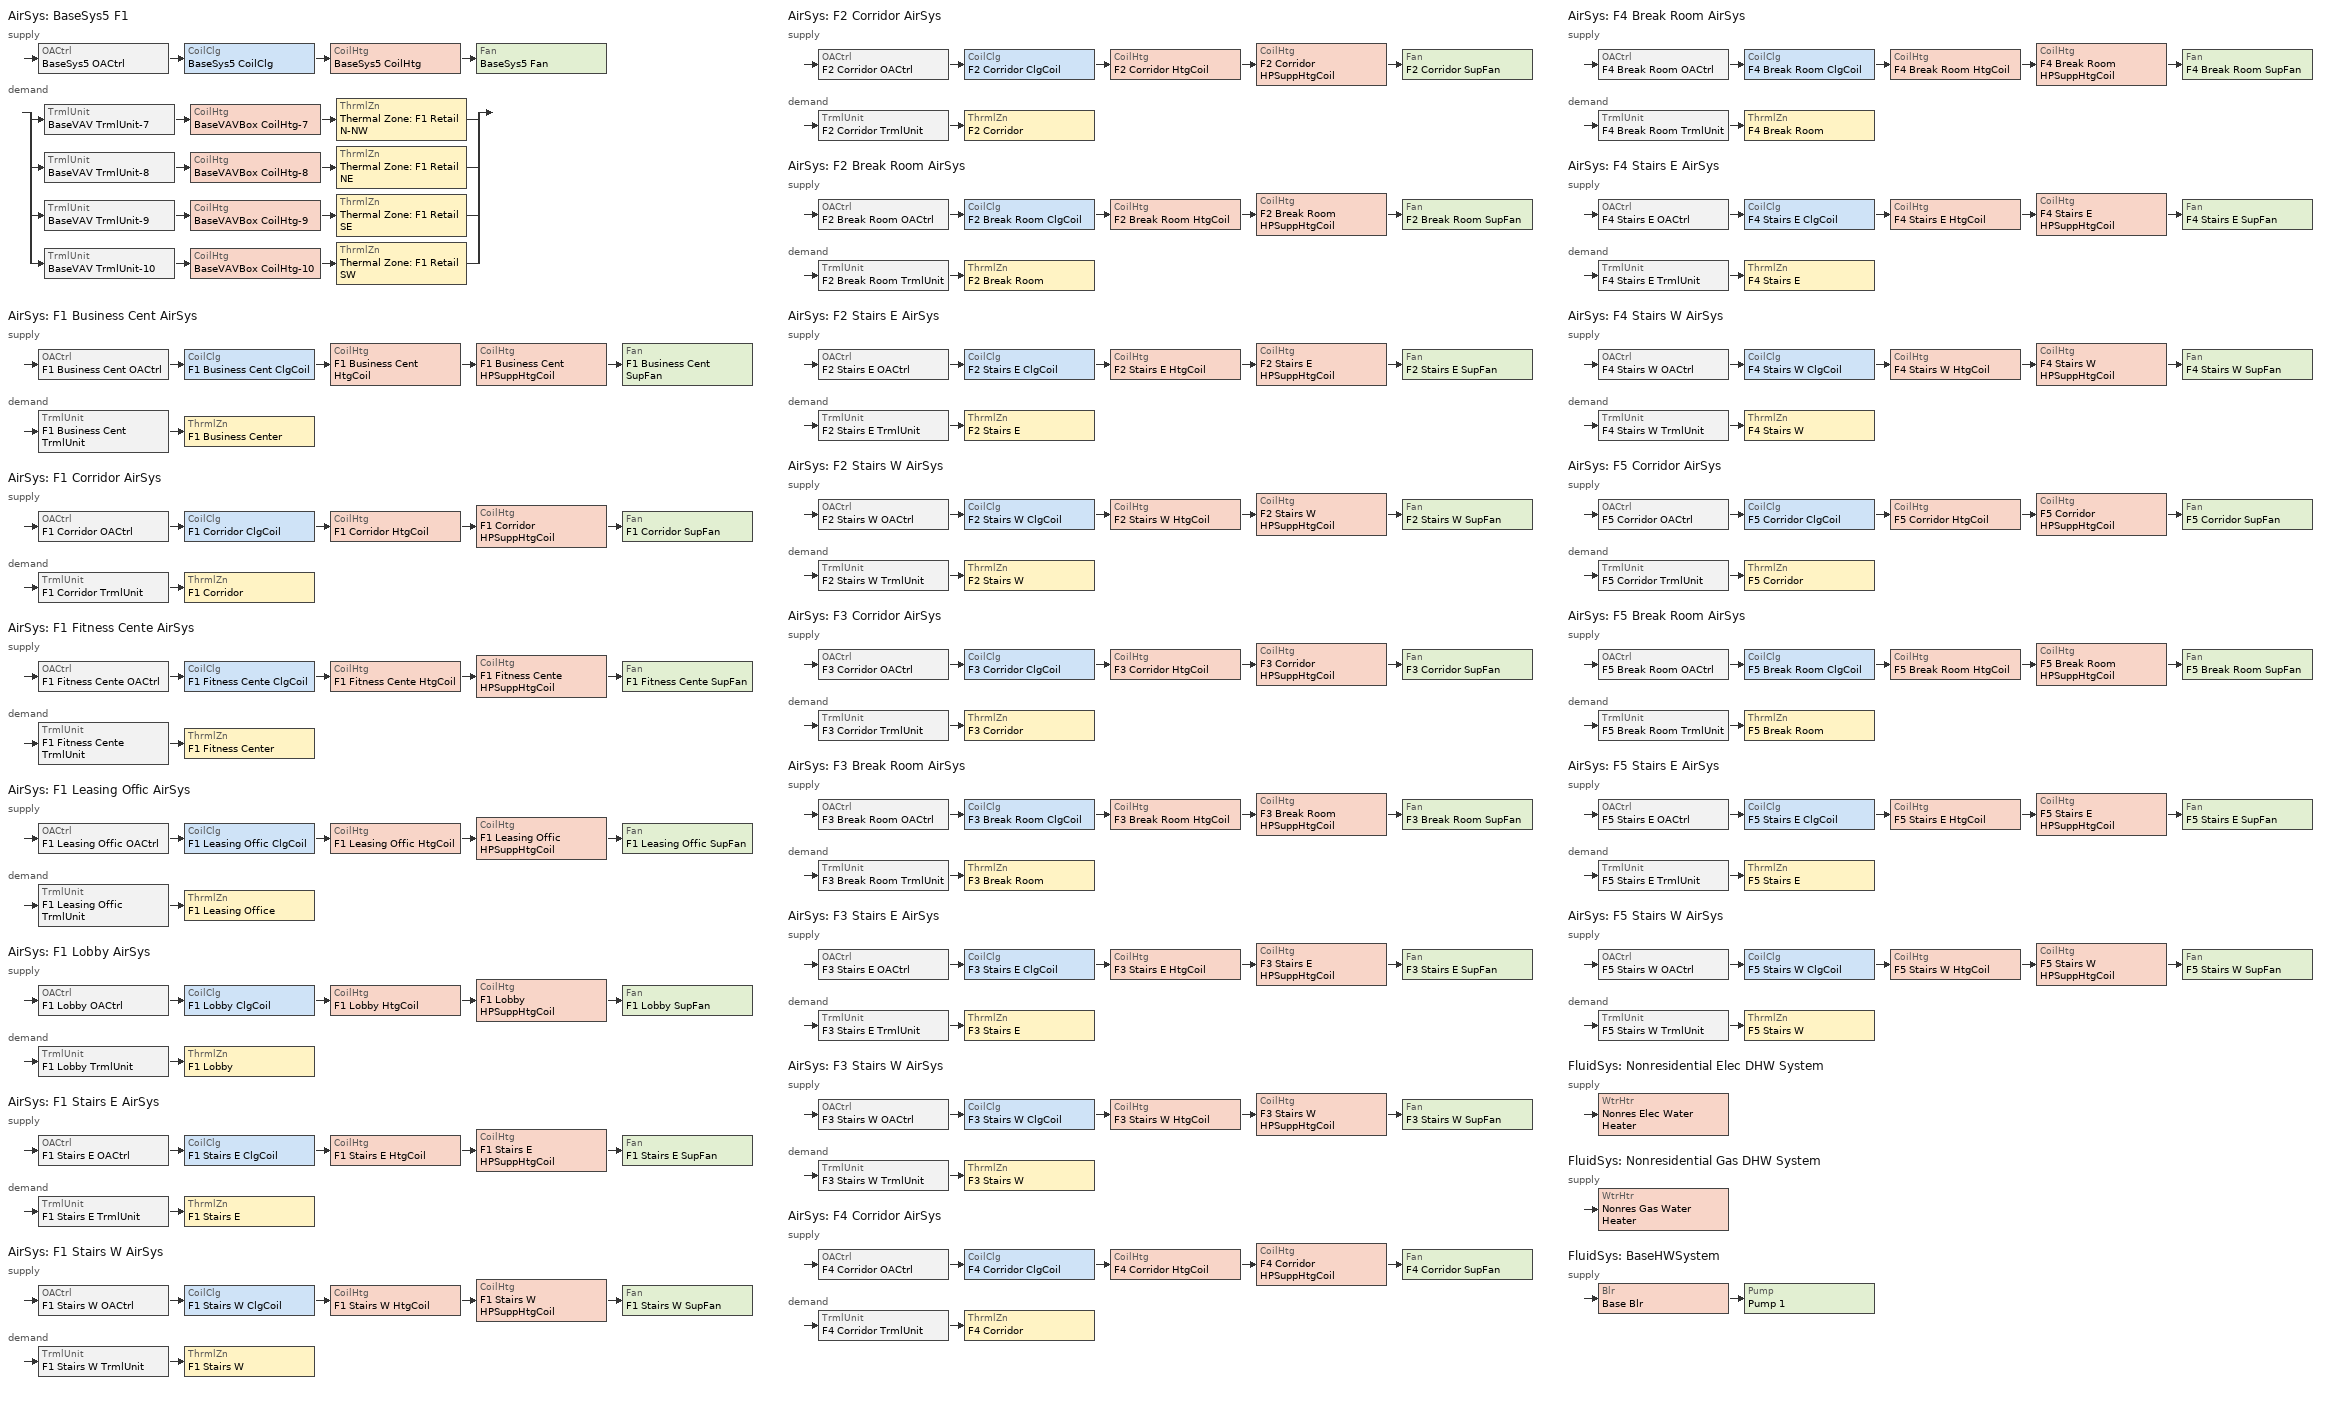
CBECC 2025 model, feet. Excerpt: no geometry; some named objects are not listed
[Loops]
AirSys 'BaseSys5 F1'
 supply: OACtrl 'BaseSys5 OACtrl' > CoilClg 'BaseSys5 CoilClg' > CoilHtg 'BaseSys5 CoilHtg' > Fan 'BaseSys5 Fan'
 demand: split
  | TrmlUnit 'BaseVAV TrmlUnit-7' > CoilHtg 'BaseVAVBox CoilHtg-7' > ThrmlZn 'Thermal Zone: F1 Retail N-NW'
  | TrmlUnit 'BaseVAV TrmlUnit-8' > CoilHtg 'BaseVAVBox CoilHtg-8' > ThrmlZn 'Thermal Zone: F1 Retail NE'
  | TrmlUnit 'BaseVAV TrmlUnit-9' > CoilHtg 'BaseVAVBox CoilHtg-9' > ThrmlZn 'Thermal Zone: F1 Retail SE'
  | TrmlUnit 'BaseVAV TrmlUnit-10' > CoilHtg 'BaseVAVBox CoilHtg-10' > ThrmlZn 'Thermal Zone: F1 Retail SW'
AirSys 'F1 Business Cent AirSys'
 supply: OACtrl 'F1 Business Cent OACtrl' > CoilClg 'F1 Business Cent ClgCoil' > CoilHtg 'F1 Business Cent HtgCoil' > CoilHtg 'F1 Business Cent HPSuppHtgCoil' > Fan 'F1 Business Cent SupFan'
 demand: TrmlUnit 'F1 Business Cent TrmlUnit' > ThrmlZn 'F1 Business Center'
AirSys 'F1 Corridor AirSys'
 supply: OACtrl 'F1 Corridor OACtrl' > CoilClg 'F1 Corridor ClgCoil' > CoilHtg 'F1 Corridor HtgCoil' > CoilHtg 'F1 Corridor HPSuppHtgCoil' > Fan 'F1 Corridor SupFan'
 demand: TrmlUnit 'F1 Corridor TrmlUnit' > ThrmlZn 'F1 Corridor'
AirSys 'F1 Fitness Cente AirSys'
 supply: OACtrl 'F1 Fitness Cente OACtrl' > CoilClg 'F1 Fitness Cente ClgCoil' > CoilHtg 'F1 Fitness Cente HtgCoil' > CoilHtg 'F1 Fitness Cente HPSuppHtgCoil' > Fan 'F1 Fitness Cente SupFan'
 demand: TrmlUnit 'F1 Fitness Cente TrmlUnit' > ThrmlZn 'F1 Fitness Center'
AirSys 'F1 Leasing Offic AirSys'
 supply: OACtrl 'F1 Leasing Offic OACtrl' > CoilClg 'F1 Leasing Offic ClgCoil' > CoilHtg 'F1 Leasing Offic HtgCoil' > CoilHtg 'F1 Leasing Offic HPSuppHtgCoil' > Fan 'F1 Leasing Offic SupFan'
 demand: TrmlUnit 'F1 Leasing Offic TrmlUnit' > ThrmlZn 'F1 Leasing Office'
AirSys 'F1 Lobby AirSys'
 supply: OACtrl 'F1 Lobby OACtrl' > CoilClg 'F1 Lobby ClgCoil' > CoilHtg 'F1 Lobby HtgCoil' > CoilHtg 'F1 Lobby HPSuppHtgCoil' > Fan 'F1 Lobby SupFan'
 demand: TrmlUnit 'F1 Lobby TrmlUnit' > ThrmlZn 'F1 Lobby'
AirSys 'F1 Stairs E AirSys'
 supply: OACtrl 'F1 Stairs E OACtrl' > CoilClg 'F1 Stairs E ClgCoil' > CoilHtg 'F1 Stairs E HtgCoil' > CoilHtg 'F1 Stairs E HPSuppHtgCoil' > Fan 'F1 Stairs E SupFan'
 demand: TrmlUnit 'F1 Stairs E TrmlUnit' > ThrmlZn 'F1 Stairs E'
AirSys 'F1 Stairs W AirSys'
 supply: OACtrl 'F1 Stairs W OACtrl' > CoilClg 'F1 Stairs W ClgCoil' > CoilHtg 'F1 Stairs W HtgCoil' > CoilHtg 'F1 Stairs W HPSuppHtgCoil' > Fan 'F1 Stairs W SupFan'
 demand: TrmlUnit 'F1 Stairs W TrmlUnit' > ThrmlZn 'F1 Stairs W'
AirSys 'F2 Corridor AirSys'
 supply: OACtrl 'F2 Corridor OACtrl' > CoilClg 'F2 Corridor ClgCoil' > CoilHtg 'F2 Corridor HtgCoil' > CoilHtg 'F2 Corridor HPSuppHtgCoil' > Fan 'F2 Corridor SupFan'
 demand: TrmlUnit 'F2 Corridor TrmlUnit' > ThrmlZn 'F2 Corridor'
AirSys 'F2 Break Room AirSys'
 supply: OACtrl 'F2 Break Room OACtrl' > CoilClg 'F2 Break Room ClgCoil' > CoilHtg 'F2 Break Room HtgCoil' > CoilHtg 'F2 Break Room HPSuppHtgCoil' > Fan 'F2 Break Room SupFan'
 demand: TrmlUnit 'F2 Break Room TrmlUnit' > ThrmlZn 'F2 Break Room'
AirSys 'F2 Stairs E AirSys'
 supply: OACtrl 'F2 Stairs E OACtrl' > CoilClg 'F2 Stairs E ClgCoil' > CoilHtg 'F2 Stairs E HtgCoil' > CoilHtg 'F2 Stairs E HPSuppHtgCoil' > Fan 'F2 Stairs E SupFan'
 demand: TrmlUnit 'F2 Stairs E TrmlUnit' > ThrmlZn 'F2 Stairs E'
AirSys 'F2 Stairs W AirSys'
 supply: OACtrl 'F2 Stairs W OACtrl' > CoilClg 'F2 Stairs W ClgCoil' > CoilHtg 'F2 Stairs W HtgCoil' > CoilHtg 'F2 Stairs W HPSuppHtgCoil' > Fan 'F2 Stairs W SupFan'
 demand: TrmlUnit 'F2 Stairs W TrmlUnit' > ThrmlZn 'F2 Stairs W'
AirSys 'F3 Corridor AirSys'
 supply: OACtrl 'F3 Corridor OACtrl' > CoilClg 'F3 Corridor ClgCoil' > CoilHtg 'F3 Corridor HtgCoil' > CoilHtg 'F3 Corridor HPSuppHtgCoil' > Fan 'F3 Corridor SupFan'
 demand: TrmlUnit 'F3 Corridor TrmlUnit' > ThrmlZn 'F3 Corridor'
AirSys 'F3 Break Room AirSys'
 supply: OACtrl 'F3 Break Room OACtrl' > CoilClg 'F3 Break Room ClgCoil' > CoilHtg 'F3 Break Room HtgCoil' > CoilHtg 'F3 Break Room HPSuppHtgCoil' > Fan 'F3 Break Room SupFan'
 demand: TrmlUnit 'F3 Break Room TrmlUnit' > ThrmlZn 'F3 Break Room'
AirSys 'F3 Stairs E AirSys'
 supply: OACtrl 'F3 Stairs E OACtrl' > CoilClg 'F3 Stairs E ClgCoil' > CoilHtg 'F3 Stairs E HtgCoil' > CoilHtg 'F3 Stairs E HPSuppHtgCoil' > Fan 'F3 Stairs E SupFan'
 demand: TrmlUnit 'F3 Stairs E TrmlUnit' > ThrmlZn 'F3 Stairs E'
AirSys 'F3 Stairs W AirSys'
 supply: OACtrl 'F3 Stairs W OACtrl' > CoilClg 'F3 Stairs W ClgCoil' > CoilHtg 'F3 Stairs W HtgCoil' > CoilHtg 'F3 Stairs W HPSuppHtgCoil' > Fan 'F3 Stairs W SupFan'
 demand: TrmlUnit 'F3 Stairs W TrmlUnit' > ThrmlZn 'F3 Stairs W'
AirSys 'F4 Corridor AirSys'
 supply: OACtrl 'F4 Corridor OACtrl' > CoilClg 'F4 Corridor ClgCoil' > CoilHtg 'F4 Corridor HtgCoil' > CoilHtg 'F4 Corridor HPSuppHtgCoil' > Fan 'F4 Corridor SupFan'
 demand: TrmlUnit 'F4 Corridor TrmlUnit' > ThrmlZn 'F4 Corridor'
AirSys 'F4 Break Room AirSys'
 supply: OACtrl 'F4 Break Room OACtrl' > CoilClg 'F4 Break Room ClgCoil' > CoilHtg 'F4 Break Room HtgCoil' > CoilHtg 'F4 Break Room HPSuppHtgCoil' > Fan 'F4 Break Room SupFan'
 demand: TrmlUnit 'F4 Break Room TrmlUnit' > ThrmlZn 'F4 Break Room'
AirSys 'F4 Stairs E AirSys'
 supply: OACtrl 'F4 Stairs E OACtrl' > CoilClg 'F4 Stairs E ClgCoil' > CoilHtg 'F4 Stairs E HtgCoil' > CoilHtg 'F4 Stairs E HPSuppHtgCoil' > Fan 'F4 Stairs E SupFan'
 demand: TrmlUnit 'F4 Stairs E TrmlUnit' > ThrmlZn 'F4 Stairs E'
AirSys 'F4 Stairs W AirSys'
 supply: OACtrl 'F4 Stairs W OACtrl' > CoilClg 'F4 Stairs W ClgCoil' > CoilHtg 'F4 Stairs W HtgCoil' > CoilHtg 'F4 Stairs W HPSuppHtgCoil' > Fan 'F4 Stairs W SupFan'
 demand: TrmlUnit 'F4 Stairs W TrmlUnit' > ThrmlZn 'F4 Stairs W'
AirSys 'F5 Corridor AirSys'
 supply: OACtrl 'F5 Corridor OACtrl' > CoilClg 'F5 Corridor ClgCoil' > CoilHtg 'F5 Corridor HtgCoil' > CoilHtg 'F5 Corridor HPSuppHtgCoil' > Fan 'F5 Corridor SupFan'
 demand: TrmlUnit 'F5 Corridor TrmlUnit' > ThrmlZn 'F5 Corridor'
AirSys 'F5 Break Room AirSys'
 supply: OACtrl 'F5 Break Room OACtrl' > CoilClg 'F5 Break Room ClgCoil' > CoilHtg 'F5 Break Room HtgCoil' > CoilHtg 'F5 Break Room HPSuppHtgCoil' > Fan 'F5 Break Room SupFan'
 demand: TrmlUnit 'F5 Break Room TrmlUnit' > ThrmlZn 'F5 Break Room'
AirSys 'F5 Stairs E AirSys'
 supply: OACtrl 'F5 Stairs E OACtrl' > CoilClg 'F5 Stairs E ClgCoil' > CoilHtg 'F5 Stairs E HtgCoil' > CoilHtg 'F5 Stairs E HPSuppHtgCoil' > Fan 'F5 Stairs E SupFan'
 demand: TrmlUnit 'F5 Stairs E TrmlUnit' > ThrmlZn 'F5 Stairs E'
AirSys 'F5 Stairs W AirSys'
 supply: OACtrl 'F5 Stairs W OACtrl' > CoilClg 'F5 Stairs W ClgCoil' > CoilHtg 'F5 Stairs W HtgCoil' > CoilHtg 'F5 Stairs W HPSuppHtgCoil' > Fan 'F5 Stairs W SupFan'
 demand: TrmlUnit 'F5 Stairs W TrmlUnit' > ThrmlZn 'F5 Stairs W'
FluidSys 'Nonresidential Elec DHW System'
 supply: WtrHtr 'Nonres Elec Water Heater'
FluidSys 'Nonresidential Gas DHW System'
 supply: WtrHtr 'Nonres Gas Water Heater'
FluidSys 'BaseHWSystem'
 supply: Blr 'Base Blr' > Pump 'Pump 1'
[ResIntFlr] Status=New; FloorZ=30.7; Construction=Interior Floor Cons; IsPartySurface=1; OtherSideModeled=1
Name | Area | Outside
F4 Res Zn SW Perim To F3 Res Zn SW Perim Int Floor | 1080 | F3 Res Zn SW Perim
F4 Res Zn W Court To F3 Res Zn W Court Int Floor | 1440 | F3 Res Zn W Court
F4 Res Zn W Perim To F3 Res Zn W Perim Int Floor | 2160 | F3 Res Zn W Perim
[ResIntWall] Status=New; Construction=Int Wall Cons; IsPartySurface=1; OtherSideModeled=1
Name | Area | Outside
F4 Res Zn SW Perim to F4 Corridor Int Wall Right | 180 | F4 Corridor
F4 Res Zn W Court to F4 Res Zn SW Court Int Wall Front | 240 | F4 Res Zn SW Court
F4 Res Zn W Court to F4 Corridor Int Wall Back | 60 | F4 Corridor
F4 Res Zn W Court to F4 Corridor Int Wall Right | 600 | F4 Corridor
F4 Res Zn W Perim to F4 Res Zn SW Perim Int Wall Front | 300 | F4 Res Zn SW Perim
F4 Res Zn W Perim to F4 Res Zn NW Perim Int Wall Back | 300 | F4 Res Zn NW Perim
F4 Res Zn W Perim to F4 Corridor Int Wall Right | 720 | F4 Corridor
[ResZn] Type=Conditioned; Status=New; HVACSysStatus=New; DHWSys1Status=New; DHWSys2Status=New; DHWSys2Verified=0; CeilingHeight=9; FloorHeight=10; WinHeadHeight=6.7; Bottom=30.7; NumStories=1; AirFlowMeter=Four
Name | FloorArea
F4 Res Zn W Court | 1440
F4 Res Zn W Perim | 2160
[ResExtWall] Status=New; Orientation=Left; OrientationValue=90; Construction=Res Exterior Wall Cons; Tilt=90
Name | Area
F4 Res Zn W Court Ext Wall Left | 600
F4 Res Zn W Perim Ext Wall Left | 720
[ResWin] Status=New; WinType=Operable; SpecMethod=Window Dimensions (required for fins/overhangs); Height=5; Width=3; exHeight=5; exWidth=3; exMultiplier=9.63; exNFRCUfactor=0.46; exNFRCSHGC=0.22; exUfactorSHGCSource=NFRC; exExteriorShade=Insect Screen (default); ModelFinsOverhang=0; OverhangDepth=0; OverhangDistUp=0; OverhangExL=0; OverhangExR=0; OverhangFlap=0; exOverhangDepth=0; exOverhangDistUp=0; exOverhangExL=0; exOverhangExR=0; exOverhangFlap=0; LeftFinDepth=0; LeftFinTopUp=0; LeftFinDistL=0; LeftFinBotUp=0; exLeftFinDepth=0; exLeftFinTopUp=0; exLeftFinDistL=0; exLeftFinBotUp=0; RightFinBotUp=0; exRightFinDepth=0; exRightFinTopUp=0; exRightFinDistR=0; exRightFinBotUp=0
Name | Multiplier | RightFinDepth | RightFinTopUp | RightFinDistR
F4 Res Zn W Court Win Left Court | 13.725 | 120 | 13.3 | 19.412
F4 Res Zn W Perim Win Left Perim | 14.118 | 0 | 0 | 0
[DwellUnit] Count=2
Name | DwellUnitTypeRef | CondFlrArea | WasherZoneRef | DryerZoneRef
F4 1-Bed W Court | 1-Bed Type | 720 | F4 Res Zn W Court | F4 Res Zn W Court
F4 2-Bed W Perim | 2-Bed Type | 1080 | F4 Res Zn W Perim | F4 Res Zn W Perim
[ResOtherZn]
F4 Corridor: Type=Conditioned; SpcFunc=Corridor Area; VentSpcFunc=Residential - Common corridors; ozHVACSystem=F4 Corridor AirSys; Area=2340; CeilingHeight=9; FloorHeight=10; WinHeadHeight=6.7; Bottom=30.7; NumStories=1; DryerFuel=Electricity; AirFlowMeter=Four
[AirSys]
Name | Type | SubType | CtrlSysType | OptStart | ClgCtrl | EffMetric | ResHVACAutoSizing | CtrlZnRef
BaseSys5 F1 | PVAV | Packaged3Phase | DDCToZone | 1 | WarmestReset
F1 Business Cent AirSys | SZHP | Split1Phase |  | 0 |  | SEER2/EER2/HSPF2 | 1 | F1 Business Center
F1 Corridor AirSys | SZHP | Split1Phase |  | 0 |  | SEER2/EER2/HSPF2 | 1 | F1 Corridor
F1 Fitness Cente AirSys | SZHP | Split1Phase |  | 0 |  | SEER2/EER2/HSPF2 | 1 | F1 Fitness Center
F1 Leasing Offic AirSys | SZHP | Split1Phase |  | 0 |  | SEER2/EER2/HSPF2 | 1 | F1 Leasing Office
F1 Lobby AirSys | SZHP | Split1Phase |  | 0 |  | SEER2/EER2/HSPF2 | 1 | F1 Lobby
F1 Stairs E AirSys | SZHP | Split1Phase |  | 0 |  | SEER2/EER2/HSPF2 | 1 | F1 Stairs E
F1 Stairs W AirSys | SZHP | Split1Phase |  | 0 |  | SEER2/EER2/HSPF2 | 1 | F1 Stairs W
F2 Corridor AirSys | SZHP | Split1Phase |  | 0 |  | SEER2/EER2/HSPF2 | 1 | F2 Corridor
F2 Break Room AirSys | SZHP | Split1Phase |  | 0 |  | SEER2/EER2/HSPF2 | 1 | F2 Break Room
F2 Stairs E AirSys | SZHP | Split1Phase |  | 0 |  | SEER2/EER2/HSPF2 | 1 | F2 Stairs E
F2 Stairs W AirSys | SZHP | Split1Phase |  | 0 |  | SEER2/EER2/HSPF2 | 1 | F2 Stairs W
F3 Corridor AirSys | SZHP | Split1Phase |  | 0 |  | SEER2/EER2/HSPF2 | 1 | F3 Corridor
F3 Break Room AirSys | SZHP | Split1Phase |  | 0 |  | SEER2/EER2/HSPF2 | 1 | F3 Break Room
F3 Stairs E AirSys | SZHP | Split1Phase |  | 0 |  | SEER2/EER2/HSPF2 | 1 | F3 Stairs E
F3 Stairs W AirSys | SZHP | Split1Phase |  | 0 |  | SEER2/EER2/HSPF2 | 1 | F3 Stairs W
F4 Corridor AirSys | SZHP | Split1Phase |  | 0 |  | SEER2/EER2/HSPF2 | 1 | F4 Corridor
F4 Break Room AirSys | SZHP | Split1Phase |  | 0 |  | SEER2/EER2/HSPF2 | 1 | F4 Break Room
F4 Stairs E AirSys | SZHP | Split1Phase |  | 0 |  | SEER2/EER2/HSPF2 | 1 | F4 Stairs E
F4 Stairs W AirSys | SZHP | Split1Phase |  | 0 |  | SEER2/EER2/HSPF2 | 1 | F4 Stairs W
F5 Corridor AirSys | SZHP | Split1Phase |  | 0 |  | SEER2/EER2/HSPF2 | 1 | F5 Corridor
F5 Break Room AirSys | SZHP | Split1Phase |  | 0 |  | SEER2/EER2/HSPF2 | 1 | F5 Break Room
F5 Stairs E AirSys | SZHP | Split1Phase |  | 0 |  | SEER2/EER2/HSPF2 | 1 | F5 Stairs E
F5 Stairs W AirSys | SZHP | Split1Phase |  | 0 |  | SEER2/EER2/HSPF2 | 1 | F5 Stairs W
[AirSeg]
Name | Sys | Type
BaseSys5 SupAirSeg | BaseSys5 F1 | Supply
BaseSys5 RetAirSeg | BaseSys5 F1 | Return
F1 Business Cent SupAirSeg | F1 Business Cent AirSys | Supply
F1 Business Cent RetAirSeg | F1 Business Cent AirSys | Return
F1 Corridor SupAirSeg | F1 Corridor AirSys | Supply
F1 Corridor RetAirSeg | F1 Corridor AirSys | Return
F1 Fitness Cente SupAirSeg | F1 Fitness Cente AirSys | Supply
F1 Fitness Cente RetAirSeg | F1 Fitness Cente AirSys | Return
F1 Leasing Offic SupAirSeg | F1 Leasing Offic AirSys | Supply
F1 Leasing Offic RetAirSeg | F1 Leasing Offic AirSys | Return
F1 Lobby SupAirSeg | F1 Lobby AirSys | Supply
F1 Lobby RetAirSeg | F1 Lobby AirSys | Return
F1 Stairs E SupAirSeg | F1 Stairs E AirSys | Supply
F1 Stairs E RetAirSeg | F1 Stairs E AirSys | Return
F1 Stairs W SupAirSeg | F1 Stairs W AirSys | Supply
F1 Stairs W RetAirSeg | F1 Stairs W AirSys | Return
F2 Corridor SupAirSeg | F2 Corridor AirSys | Supply
F2 Corridor RetAirSeg | F2 Corridor AirSys | Return
F2 Break Room SupAirSeg | F2 Break Room AirSys | Supply
F2 Break Room RetAirSeg | F2 Break Room AirSys | Return
F2 Stairs E SupAirSeg | F2 Stairs E AirSys | Supply
F2 Stairs E RetAirSeg | F2 Stairs E AirSys | Return
F2 Stairs W SupAirSeg | F2 Stairs W AirSys | Supply
F2 Stairs W RetAirSeg | F2 Stairs W AirSys | Return
F3 Corridor SupAirSeg | F3 Corridor AirSys | Supply
F3 Corridor RetAirSeg | F3 Corridor AirSys | Return
F3 Break Room SupAirSeg | F3 Break Room AirSys | Supply
F3 Break Room RetAirSeg | F3 Break Room AirSys | Return
F3 Stairs E SupAirSeg | F3 Stairs E AirSys | Supply
F3 Stairs E RetAirSeg | F3 Stairs E AirSys | Return
F3 Stairs W SupAirSeg | F3 Stairs W AirSys | Supply
F3 Stairs W RetAirSeg | F3 Stairs W AirSys | Return
F4 Corridor SupAirSeg | F4 Corridor AirSys | Supply
F4 Corridor RetAirSeg | F4 Corridor AirSys | Return
F4 Break Room SupAirSeg | F4 Break Room AirSys | Supply
F4 Break Room RetAirSeg | F4 Break Room AirSys | Return
F4 Stairs E SupAirSeg | F4 Stairs E AirSys | Supply
F4 Stairs E RetAirSeg | F4 Stairs E AirSys | Return
F4 Stairs W SupAirSeg | F4 Stairs W AirSys | Supply
F4 Stairs W RetAirSeg | F4 Stairs W AirSys | Return
F5 Corridor SupAirSeg | F5 Corridor AirSys | Supply
F5 Corridor RetAirSeg | F5 Corridor AirSys | Return
F5 Break Room SupAirSeg | F5 Break Room AirSys | Supply
F5 Break Room RetAirSeg | F5 Break Room AirSys | Return
F5 Stairs E SupAirSeg | F5 Stairs E AirSys | Supply
F5 Stairs E RetAirSeg | F5 Stairs E AirSys | Return
F5 Stairs W SupAirSeg | F5 Stairs W AirSys | Supply
F5 Stairs W RetAirSeg | F5 Stairs W AirSys | Return
[CoilClg] Type=DirectExpansion
Name | Sys | NumClgStages | DXSEER | CapTotNetRtd
BaseSys5 CoilClg | BaseSys5 F1 | 2
F1 Business Cent ClgCoil | F1 Business Cent AirSys |  | 14
F1 Corridor ClgCoil | F1 Corridor AirSys |  | 14
F1 Fitness Cente ClgCoil | F1 Fitness Cente AirSys |  | 14
F1 Leasing Offic ClgCoil | F1 Leasing Offic AirSys |  | 14
F1 Lobby ClgCoil | F1 Lobby AirSys |  | 14
F1 Stairs E ClgCoil | F1 Stairs E AirSys |  | 14
F1 Stairs W ClgCoil | F1 Stairs W AirSys |  | 14
F2 Corridor ClgCoil | F2 Corridor AirSys |  | 14 | 36000
F2 Break Room ClgCoil | F2 Break Room AirSys |  | 14
F2 Stairs E ClgCoil | F2 Stairs E AirSys |  | 14
F2 Stairs W ClgCoil | F2 Stairs W AirSys |  | 14
F3 Corridor ClgCoil | F3 Corridor AirSys |  | 14 | 36000
F3 Break Room ClgCoil | F3 Break Room AirSys |  | 14
F3 Stairs E ClgCoil | F3 Stairs E AirSys |  | 14
F3 Stairs W ClgCoil | F3 Stairs W AirSys |  | 14
F4 Corridor ClgCoil | F4 Corridor AirSys |  | 14 | 36000
F4 Break Room ClgCoil | F4 Break Room AirSys |  | 14
F4 Stairs E ClgCoil | F4 Stairs E AirSys |  | 14
F4 Stairs W ClgCoil | F4 Stairs W AirSys |  | 14
F5 Corridor ClgCoil | F5 Corridor AirSys |  | 14 | 36000
F5 Break Room ClgCoil | F5 Break Room AirSys |  | 14
F5 Stairs E ClgCoil | F5 Stairs E AirSys |  | 14
F5 Stairs W ClgCoil | F5 Stairs W AirSys |  | 14
[CoilHtg]
Name | Sys | Type | FluidSegInRef | FluidSegOutRef | HtPumpHSPF | HtPumpSuppCoilHtgRef
BaseSys5 CoilHtg; BaseVAVBox CoilHtg-7; BaseVAVBox CoilHtg-8; BaseVAVBox CoilHtg-9; BaseVAVBox CoilHtg-10 | BaseSys5 F1 | HotWater | BaseHW PriSupSeg | BaseHW PriRetSeg
F1 Business Cent HtgCoil | F1 Business Cent AirSys | HeatPump |  |  | 8.2 | F1 Business Cent HPSuppHtgCoil
F1 Business Cent HPSuppHtgCoil | F1 Business Cent AirSys | Resistance
F1 Corridor HtgCoil | F1 Corridor AirSys | HeatPump |  |  | 8.2 | F1 Corridor HPSuppHtgCoil
F1 Corridor HPSuppHtgCoil | F1 Corridor AirSys | Resistance |  |  | 8.2
F1 Fitness Cente HtgCoil | F1 Fitness Cente AirSys | HeatPump |  |  | 8.2 | F1 Fitness Cente HPSuppHtgCoil
F1 Fitness Cente HPSuppHtgCoil | F1 Fitness Cente AirSys | Resistance |  |  | 8.2
F1 Leasing Offic HtgCoil | F1 Leasing Offic AirSys | HeatPump |  |  | 8.2 | F1 Leasing Offic HPSuppHtgCoil
F1 Leasing Offic HPSuppHtgCoil | F1 Leasing Offic AirSys | Resistance |  |  | 8.2
F1 Lobby HtgCoil | F1 Lobby AirSys | HeatPump |  |  | 8.2 | F1 Lobby HPSuppHtgCoil
F1 Lobby HPSuppHtgCoil | F1 Lobby AirSys | Resistance |  |  | 8.2
F1 Stairs E HtgCoil | F1 Stairs E AirSys | HeatPump |  |  | 8.2 | F1 Stairs E HPSuppHtgCoil
F1 Stairs E HPSuppHtgCoil | F1 Stairs E AirSys | Resistance |  |  | 8.2
F1 Stairs W HtgCoil | F1 Stairs W AirSys | HeatPump |  |  | 8.2 | F1 Stairs W HPSuppHtgCoil
F1 Stairs W HPSuppHtgCoil | F1 Stairs W AirSys | Resistance |  |  | 8.2
F2 Corridor HtgCoil | F2 Corridor AirSys | HeatPump |  |  | 8.2 | F2 Corridor HPSuppHtgCoil
F2 Corridor HPSuppHtgCoil | F2 Corridor AirSys | Resistance |  |  | 8.2
F2 Break Room HtgCoil | F2 Break Room AirSys | HeatPump |  |  | 8.2 | F2 Break Room HPSuppHtgCoil
F2 Break Room HPSuppHtgCoil | F2 Break Room AirSys | Resistance |  |  | 8.2
F2 Stairs E HtgCoil | F2 Stairs E AirSys | HeatPump |  |  | 8.2 | F2 Stairs E HPSuppHtgCoil
F2 Stairs E HPSuppHtgCoil | F2 Stairs E AirSys | Resistance |  |  | 8.2
F2 Stairs W HtgCoil | F2 Stairs W AirSys | HeatPump |  |  | 8.2 | F2 Stairs W HPSuppHtgCoil
F2 Stairs W HPSuppHtgCoil | F2 Stairs W AirSys | Resistance
F3 Corridor HtgCoil | F3 Corridor AirSys | HeatPump |  |  | 8.2 | F3 Corridor HPSuppHtgCoil
F3 Corridor HPSuppHtgCoil | F3 Corridor AirSys | Resistance |  |  | 8.2
F3 Break Room HtgCoil | F3 Break Room AirSys | HeatPump |  |  | 8.2 | F3 Break Room HPSuppHtgCoil
F3 Break Room HPSuppHtgCoil | F3 Break Room AirSys | Resistance |  |  | 8.2
F3 Stairs E HtgCoil | F3 Stairs E AirSys | HeatPump |  |  | 8.2 | F3 Stairs E HPSuppHtgCoil
F3 Stairs E HPSuppHtgCoil | F3 Stairs E AirSys | Resistance |  |  | 8.2
F3 Stairs W HtgCoil | F3 Stairs W AirSys | HeatPump |  |  | 8.2 | F3 Stairs W HPSuppHtgCoil
F3 Stairs W HPSuppHtgCoil | F3 Stairs W AirSys | Resistance |  |  | 8.2
F4 Corridor HtgCoil | F4 Corridor AirSys | HeatPump |  |  | 8.2 | F4 Corridor HPSuppHtgCoil
F4 Corridor HPSuppHtgCoil | F4 Corridor AirSys | Resistance |  |  | 8.2
F4 Break Room HtgCoil | F4 Break Room AirSys | HeatPump |  |  | 8.2 | F4 Break Room HPSuppHtgCoil
F4 Break Room HPSuppHtgCoil | F4 Break Room AirSys | Resistance |  |  | 8.2
F4 Stairs E HtgCoil | F4 Stairs E AirSys | HeatPump |  |  | 8.2 | F4 Stairs E HPSuppHtgCoil
F4 Stairs E HPSuppHtgCoil | F4 Stairs E AirSys | Resistance |  |  | 8.2
F4 Stairs W HtgCoil | F4 Stairs W AirSys | HeatPump |  |  | 8.2 | F4 Stairs W HPSuppHtgCoil
F4 Stairs W HPSuppHtgCoil | F4 Stairs W AirSys | Resistance |  |  | 8.2
F5 Corridor HtgCoil | F5 Corridor AirSys | HeatPump |  |  | 8.2 | F5 Corridor HPSuppHtgCoil
F5 Corridor HPSuppHtgCoil | F5 Corridor AirSys | Resistance |  |  | 8.2
F5 Break Room HtgCoil | F5 Break Room AirSys | HeatPump |  |  | 8.2 | F5 Break Room HPSuppHtgCoil
F5 Break Room HPSuppHtgCoil | F5 Break Room AirSys | Resistance |  |  | 8.2
F5 Stairs E HtgCoil | F5 Stairs E AirSys | HeatPump |  |  | 8.2 | F5 Stairs E HPSuppHtgCoil
F5 Stairs E HPSuppHtgCoil | F5 Stairs E AirSys | Resistance |  |  | 8.2
F5 Stairs W HtgCoil | F5 Stairs W AirSys | HeatPump |  |  | 8.2 | F5 Stairs W HPSuppHtgCoil
F5 Stairs W HPSuppHtgCoil | F5 Stairs W AirSys | Resistance
[Fan]
Name | Sys | CtrlMthd
BaseSys5 Fan | BaseSys5 F1 | VariableSpeedDrive
F1 Business Cent SupFan | F1 Business Cent AirSys
F1 Corridor SupFan | F1 Corridor AirSys
F1 Fitness Cente SupFan | F1 Fitness Cente AirSys
F1 Leasing Offic SupFan | F1 Leasing Offic AirSys
F1 Lobby SupFan | F1 Lobby AirSys
F1 Stairs E SupFan | F1 Stairs E AirSys
F1 Stairs W SupFan | F1 Stairs W AirSys
F2 Corridor SupFan | F2 Corridor AirSys
F2 Break Room SupFan | F2 Break Room AirSys
F2 Stairs E SupFan | F2 Stairs E AirSys
F2 Stairs W SupFan | F2 Stairs W AirSys
F3 Corridor SupFan | F3 Corridor AirSys
F3 Break Room SupFan | F3 Break Room AirSys
F3 Stairs E SupFan | F3 Stairs E AirSys
F3 Stairs W SupFan | F3 Stairs W AirSys
F4 Corridor SupFan | F4 Corridor AirSys
F4 Break Room SupFan | F4 Break Room AirSys
F4 Stairs E SupFan | F4 Stairs E AirSys
F4 Stairs W SupFan | F4 Stairs W AirSys
F5 Corridor SupFan | F5 Corridor AirSys
F5 Break Room SupFan | F5 Break Room AirSys
F5 Stairs E SupFan | F5 Stairs E AirSys
F5 Stairs W SupFan | F5 Stairs W AirSys
[OACtrl]
Name | Sys | EconoCtrlMthd | EconoIntegration | AirSegSupRef | AirSegRetRef
BaseSys5 OACtrl | BaseSys5 F1 | FixedDryBulb | Integrated | BaseSys5 SupAirSeg | BaseSys5 RetAirSeg
F1 Business Cent OACtrl | F1 Business Cent AirSys | NoEconomizer |  | F1 Business Cent SupAirSeg | F1 Business Cent RetAirSeg
F1 Corridor OACtrl | F1 Corridor AirSys | NoEconomizer |  | F1 Corridor SupAirSeg | F1 Corridor RetAirSeg
F1 Fitness Cente OACtrl | F1 Fitness Cente AirSys | NoEconomizer |  | F1 Fitness Cente SupAirSeg | F1 Fitness Cente RetAirSeg
F1 Leasing Offic OACtrl | F1 Leasing Offic AirSys | NoEconomizer |  | F1 Leasing Offic SupAirSeg | F1 Leasing Offic RetAirSeg
F1 Lobby OACtrl | F1 Lobby AirSys | NoEconomizer |  | F1 Lobby SupAirSeg | F1 Lobby RetAirSeg
F1 Stairs E OACtrl | F1 Stairs E AirSys | NoEconomizer |  | F1 Stairs E SupAirSeg | F1 Stairs E RetAirSeg
F1 Stairs W OACtrl | F1 Stairs W AirSys | NoEconomizer |  | F1 Stairs W SupAirSeg | F1 Stairs W RetAirSeg
F2 Corridor OACtrl | F2 Corridor AirSys | NoEconomizer |  | F2 Corridor SupAirSeg | F2 Corridor RetAirSeg
F2 Break Room OACtrl | F2 Break Room AirSys | NoEconomizer |  | F2 Break Room SupAirSeg | F2 Break Room RetAirSeg
F2 Stairs E OACtrl | F2 Stairs E AirSys | NoEconomizer |  | F2 Stairs E SupAirSeg | F2 Stairs E RetAirSeg
F2 Stairs W OACtrl | F2 Stairs W AirSys | NoEconomizer |  | F2 Stairs W SupAirSeg | F2 Stairs W RetAirSeg
F3 Corridor OACtrl | F3 Corridor AirSys | NoEconomizer |  | F3 Corridor SupAirSeg | F3 Corridor RetAirSeg
F3 Break Room OACtrl | F3 Break Room AirSys | NoEconomizer |  | F3 Break Room SupAirSeg | F3 Break Room RetAirSeg
F3 Stairs E OACtrl | F3 Stairs E AirSys | NoEconomizer |  | F3 Stairs E SupAirSeg | F3 Stairs E RetAirSeg
F3 Stairs W OACtrl | F3 Stairs W AirSys | NoEconomizer |  | F3 Stairs W SupAirSeg | F3 Stairs W RetAirSeg
F4 Corridor OACtrl | F4 Corridor AirSys | NoEconomizer |  | F4 Corridor SupAirSeg | F4 Corridor RetAirSeg
F4 Break Room OACtrl | F4 Break Room AirSys | NoEconomizer |  | F4 Break Room SupAirSeg | F4 Break Room RetAirSeg
F4 Stairs E OACtrl | F4 Stairs E AirSys | NoEconomizer |  | F4 Stairs E SupAirSeg | F4 Stairs E RetAirSeg
F4 Stairs W OACtrl | F4 Stairs W AirSys | NoEconomizer |  | F4 Stairs W SupAirSeg | F4 Stairs W RetAirSeg
F5 Corridor OACtrl | F5 Corridor AirSys | NoEconomizer |  | F5 Corridor SupAirSeg | F5 Corridor RetAirSeg
F5 Break Room OACtrl | F5 Break Room AirSys | NoEconomizer |  | F5 Break Room SupAirSeg | F5 Break Room RetAirSeg
F5 Stairs E OACtrl | F5 Stairs E AirSys | NoEconomizer |  | F5 Stairs E SupAirSeg | F5 Stairs E RetAirSeg
F5 Stairs W OACtrl | F5 Stairs W AirSys | NoEconomizer |  | F5 Stairs W SupAirSeg | F5 Stairs W RetAirSeg
[TrmlUnit]
Name | Sys | Type | ZnServedRef
BaseVAV TrmlUnit-7 | BaseSys5 F1 | VAVReheatBox | Thermal Zone: F1 Retail N-NW
BaseVAV TrmlUnit-8 | BaseSys5 F1 | VAVReheatBox | Thermal Zone: F1 Retail NE
BaseVAV TrmlUnit-9 | BaseSys5 F1 | VAVReheatBox | Thermal Zone: F1 Retail SE
BaseVAV TrmlUnit-10 | BaseSys5 F1 | VAVReheatBox | Thermal Zone: F1 Retail SW
F1 Business Cent TrmlUnit | F1 Business Cent AirSys | Uncontrolled | F1 Business Center
F1 Corridor TrmlUnit | F1 Corridor AirSys | Uncontrolled | F1 Corridor
F1 Fitness Cente TrmlUnit | F1 Fitness Cente AirSys | Uncontrolled | F1 Fitness Center
F1 Leasing Offic TrmlUnit | F1 Leasing Offic AirSys | Uncontrolled | F1 Leasing Office
F1 Lobby TrmlUnit | F1 Lobby AirSys | Uncontrolled | F1 Lobby
F1 Stairs E TrmlUnit | F1 Stairs E AirSys | Uncontrolled | F1 Stairs E
F1 Stairs W TrmlUnit | F1 Stairs W AirSys | Uncontrolled | F1 Stairs W
F2 Corridor TrmlUnit | F2 Corridor AirSys | Uncontrolled | F2 Corridor
F2 Break Room TrmlUnit | F2 Break Room AirSys | Uncontrolled | F2 Break Room
F2 Stairs E TrmlUnit | F2 Stairs E AirSys | Uncontrolled | F2 Stairs E
F2 Stairs W TrmlUnit | F2 Stairs W AirSys | Uncontrolled | F2 Stairs W
F3 Corridor TrmlUnit | F3 Corridor AirSys | Uncontrolled | F3 Corridor
F3 Break Room TrmlUnit | F3 Break Room AirSys | Uncontrolled | F3 Break Room
F3 Stairs E TrmlUnit | F3 Stairs E AirSys | Uncontrolled | F3 Stairs E
F3 Stairs W TrmlUnit | F3 Stairs W AirSys | Uncontrolled | F3 Stairs W
F4 Corridor TrmlUnit | F4 Corridor AirSys | Uncontrolled | F4 Corridor
F4 Break Room TrmlUnit | F4 Break Room AirSys | Uncontrolled | F4 Break Room
F4 Stairs E TrmlUnit | F4 Stairs E AirSys | Uncontrolled | F4 Stairs E
F4 Stairs W TrmlUnit | F4 Stairs W AirSys | Uncontrolled | F4 Stairs W
F5 Corridor TrmlUnit | F5 Corridor AirSys | Uncontrolled | F5 Corridor
F5 Break Room TrmlUnit | F5 Break Room AirSys | Uncontrolled | F5 Break Room
F5 Stairs E TrmlUnit | F5 Stairs E AirSys | Uncontrolled | F5 Stairs E
F5 Stairs W TrmlUnit | F5 Stairs W AirSys | Uncontrolled | F5 Stairs W
[FluidSys]
Name | Type | DsgnSupWtrTemp
Nonresidential Elec DHW System; Nonresidential Gas DHW System | ServiceHotWater
BaseHWSystem | HotWater | 160
[FluidSeg]
Name | Sys | Type | Src
DHW Supply Elec | Nonresidential Elec DHW System | PrimarySupply
DHW Makeup Elec | Nonresidential Elec DHW System | MakeupFluid
DHW Supply Gas | Nonresidential Gas DHW System | PrimarySupply
DHW Makeup Gas | Nonresidential Gas DHW System | MakeupFluid | MunicipalWater
BaseHW PriSupSeg | BaseHWSystem | PrimarySupply
BaseHW PriRetSeg | BaseHWSystem | PrimaryReturn
[WtrHtr]
Name | Sys | FluidSegOutRef | FluidSegMakeupRef | FuelSrc
Nonres Elec Water Heater | Nonresidential Elec DHW System | DHW Supply Elec | DHW Makeup Elec | Electricity
Nonres Gas Water Heater | Nonresidential Gas DHW System | DHW Supply Gas | DHW Makeup Gas
[Blr]
Base Blr: Sys=BaseHWSystem; Type=HotWater; FuelSrc=Gas; DraftType=Natural; FluidSegInRef=BaseHW PriRetSeg; FluidSegOutRef=BaseHW PriSupSeg; ThrmlEff=0.84
[Pump]
Pump 1: Sys=BaseHWSystem
[PVArray]
PV Array: DCSysSize=265.4
[Batt]
Battery: MaxCap=297.5; Ctrl=Time of Use; MaxChrgPwr=71.29; MaxDschrgPwr=71.29
[ResConsAssm]
Name | CanAssignTo | Type | RoofingLayer | RoofDeckLayer | InsideFinishLayer | FloorSurfaceLayer | FloorDeckLayer | CavityLayer | FrameLayer | SheathInsulLayerRVal | WallExtFinishLayer | OtherSideFinishLayer | RadiantBarrier | RaisedHeelTruss | RaisedHeelTrussHeight | RoofingType | MassLayer | MassThickness | FurringInsulLayerRVal | FurringInsul2LayerRVal | Furring2Layer
Res Exterior Wall Cons | Exterior Walls | Wood Framed Wall | Light Roof (Asphalt Shingle) | Wood Siding/sheathing/decking | Gypsum Board | Carpeted | Wood Siding/sheathing/decking | R 21 | 2x6 @ 16 in. O.C. | 4 | Synthetic Stucco | Gypsum Board | 0 | 0 | 3.5 | all others
Int Wall Cons | Interior Walls | Wood Framed Wall | Light Roof (Asphalt Shingle) | Wood Siding/sheathing/decking | Gypsum Board | Carpeted | Wood Siding/sheathing/decking |  | 2x6 @ 16 in. O.C. |  |  | Gypsum Board | 0 | 0 | 3.5 | all others
Interior Floor Cons | Interior Floors | Wood Framed Floor | Light Roof (Asphalt Shingle) | Wood Siding/sheathing/decking | Gypsum Board | Carpeted | Wood Siding/sheathing/decking |  | 2x12 @ 16 in. O.C. | 0.29 |  | Gypsum Board | 0 | 0 | 3.5 | all others
Below Grade Wall Cons | Underground Walls | Concrete / ICF / Brick | Light Roof (Asphalt Shingle) | Wood Siding/sheathing/decking |  | Carpeted | Wood Siding/sheathing/decking |  |  |  |  | Gypsum Board | 0 | 0 | 3.5 | all others | Concrete | 10 in.
Interior Mass Floor above Garage | Interior Floors | Concrete / ICF / Brick | Light Roof (Asphalt Shingle) | Wood Siding/sheathing/decking | Gypsum Board | Hardwood | Wood Siding/sheathing/decking |  | 2x12 @ 16 in. O.C. |  |  | Gypsum Board | 0 | 0 | 3.5 | all others | Concrete | 6 in. | 4
NonRes Exterior Wall Cons | Exterior Walls | Concrete / ICF / Brick | Light Roof (Asphalt Shingle) | Wood Siding/sheathing/decking | Gypsum Board | Carpeted | Wood Siding/sheathing/decking |  |  | 1.8 |  | Gypsum Board | 0 | 0 | 3.5 | all others | Concrete | 6 in. |  | 13 | 3.5 in. Wood
Cathedral Ceiling | Cathedral Ceilings |  | 5 PSF (Normal Gravel) |  |  |  |  | R 38 | 2x12 @ 24 in. O.C.
Interior Wall adjacent Unconditioned | Interior Walls | Wood Framed Wall | Light Roof (Asphalt Shingle) | Wood Siding/sheathing/decking | Gypsum Board | Carpeted | Wood Siding/sheathing/decking | R 11 | 2x4 @ 16 in. O.C. |  |  | Gypsum Board | 0 | 0 | 3.5 | all others
Interior Framed Floor above Unconditioned | Interior Floors | Wood Framed Floor | Light Roof (Asphalt Shingle) | Wood Siding/sheathing/decking | Gypsum Board | Carpeted | Wood Siding/sheathing/decking | R 19 in 5-1/2 in. cavity (R-18) | 2x6 @ 16 in. O.C. |  |  | Gypsum Board | 0 | 0 | 3.5 | all others
[ResMat]
Name | Density | SpecHeat | Conductivity | ConductivityCT | RValPerInch | Thickness | ConductivityQII
SoftWood | 35 | 0.39 | 0.08167 | 0.0012 | 1.0204
Steel | 489 | 0.12 | 26.2 |  | 0.00318
SIPSskin | 41 | 0.45 | 0.06127 | 0.0012 | 1.36 | 0.4375
Ceiling Insul | 1.5 | 0.2 |  | 0.00418
Other Insul | 1.5 | 0.2 |  | 0.0032537
Gypsum Board | 40 | 0.27 | 0.09167 | 0.0001217 | 0.9091 | 0.5
Insul-R4-D1.5-SH0.35-C0.02083 | 1.5 | 0.35 | 0.0208325 | 0.00175 |  | 1 | 0.0208325
Synthetic Stucco | 58 | 0.2 | 0.2 |  | 0.5333 | 0.375
Carpet | 12.3 | 0.34 | 0.02 |  | 4.1667 | 0.5
Wood layer | 41 | 0.45 | 0.06127 | 0.0012 | 1.36 | 0.5
5 PSF Roof | 120 | 0.2 | 1 |  | 0.0833 | 0.5
TileGap | 0.075 | 0.24 | 0.07353 |  | 1.1333 | 0.75
10 PSF Roof | 120 | 0.2 | 1 |  | 0.0833 | 1
VertWallCavity | 0.075 | 0.24 | 0.314 | 0.00397 | 1.1333 | 3.5
3 Coat Stucco | 116 | 0.2 | 0.4167 |  | 0.2686 | 0.875
Ins-R21-D1.5-SH0.2-C0.02183 | 1.5 | 0.2 | 0.0218254 | 0.0032537 |  |  | 0.0218254
Ins-R9.1-D1.5-SH0.2-C0.03205 | 1.5 | 0.2 | 0.0320513 | 0.00418 |  |  | 0.0320513
Ins-R13-D1.5-SH0.2-C0.02244 | 1.5 | 0.2 | 0.0224376 | 0.0032537 |  |  | 0.0224376
FrameGap | 0 | 0 | 200 |  | 0.000417
Ins-R18-D1.5-SH0.2-C0.0162 | 1.5 | 0.2 | 0.0162037 | 0.0032537 |  |  | 0.0162037
Ins-R18-D1.5-SH0.2-C0.02546 | 1.5 | 0.2 | 0.025463 | 0.0032537 |  |  | 0.025463
Concrete | 144 | 0.2 | 1 |  | 0.0833
Ins-R9-D1.5-SH0.2-C0.00926 | 1.5 | 0.2 | 0.00925926 | 0.0032537 |  |  | 0.00925926
Insul-R3-D1.5-SH0.35-C0.02778 | 1.5 | 0.35 | 0.0277767 | 0.00175 |  | 1 | 0.0277767
Insul-R2-D1.5-SH0.35-C0.04167 | 1.5 | 0.35 | 0.041665 | 0.00175 |  | 1 | 0.041665
Insul-R1-D1.5-SH0.35-C0.08333 | 1.5 | 0.35 | 0.08333 | 0.00175 |  | 1 | 0.08333
Insul-R1.8-D1.5-SH0.35-C0.04629 | 1.5 | 0.35 | 0.0462944 | 0.00175 |  | 1 | 0.0462944
Ins-R12-D1.5-SH0.2-C0.00694 | 1.5 | 0.2 | 0.00694444 | 0.0032537 |  |  | 0.00694444
Ins-R11-D1.5-SH0.2-C0.00758 | 1.5 | 0.2 | 0.00757576 | 0.0032537 |  |  | 0.00757576
Ins-R11.2-D1.5-SH0.2-C0.00744 | 1.5 | 0.2 | 0.00744048 | 0.0032537 |  |  | 0.00744048
Ins-R10.5-D1.5-SH0.2-C0.00794 | 1.5 | 0.2 | 0.00793651 | 0.0032537 |  |  | 0.00793651
Ins-R10.3-D1.5-SH0.2-C0.00809 | 1.5 | 0.2 | 0.00809061 | 0.0032537 |  |  | 0.00809061
Ins-R9.8-D1.5-SH0.2-C0.0085 | 1.5 | 0.2 | 0.0085034 | 0.0032537 |  |  | 0.0085034
Ins-R38-D1.5-SH0.2-C0.01206 | 1.5 | 0.2 | 0.0120614 | 0.0032537 |  |  | 0.0120614
Insul-R4.3-D1.5-SH0.35-C0.01938 | 1.5 | 0.35 | 0.0193791 | 0.00175 |  | 1 | 0.0193791
Insul-R4.4-D1.5-SH0.35-C0.01894 | 1.5 | 0.35 | 0.0189386 | 0.00175 |  | 1 | 0.0189386
Insul-R4.5-D1.5-SH0.35-C0.01852 | 1.5 | 0.35 | 0.0185178 | 0.00175 |  | 1 | 0.0185178
Insul-R4.6-D1.5-SH0.35-C0.01812 | 1.5 | 0.35 | 0.0181152 | 0.00175 |  | 1 | 0.0181152
Ins-R38-D1.5-SH0.2-C0.00768 | 1.5 | 0.2 | 0.00767544 | 0.0032537 |  |  | 0.00767544
Ins-R9.2-D1.5-SH0.2-C0.00906 | 1.5 | 0.2 | 0.00905797 | 0.0032537 |  |  | 0.00905797
Ins-R9.6-D1.5-SH0.2-C0.00868 | 1.5 | 0.2 | 0.00868056 | 0.0032537 |  |  | 0.00868056
Ins-R9.5-D1.5-SH0.2-C0.00877 | 1.5 | 0.2 | 0.00877193 | 0.0032537 |  |  | 0.00877193
Ins-R1-D1.5-SH0.2-C0.9375 | 1.5 | 0.2 | 0.9375 | 0.0032537 |  |  | 0.9375
Insul-R0.1-D1.5-SH0.35-C0.8333 | 1.5 | 0.35 | 0.8333 | 0.00175 |  | 1 | 0.8333
Insul-R0.2-D1.5-SH0.35-C0.41665 | 1.5 | 0.35 | 0.41665 | 0.00175 |  | 1 | 0.41665
Insul-R0.3-D1.5-SH0.35-C0.27777 | 1.5 | 0.35 | 0.277767 | 0.00175 |  | 1 | 0.277767
Insul-R0.29-D1.5-SH0.35-C0.28734 | 1.5 | 0.35 | 0.287345 | 0.00175 |  | 1 | 0.287345
Ins-R11-D1.5-SH0.2-C0.04167 | 1.5 | 0.2 | 0.0416667 | 0.0032537 |  |  | 0.0416667
Ins-R10-D1.5-SH0.2-C0.04583 | 1.5 | 0.2 | 0.0458333 | 0.0032537 |  |  | 0.0458333
Insul-R10.5-D1.5-SH0.35-C0.00794 | 1.5 | 0.35 | 0.00793619 | 0.00175 |  | 1 | 0.00793619
Insul-R11-D1.5-SH0.35-C0.00758 | 1.5 | 0.35 | 0.00757545 | 0.00175 |  | 1 | 0.00757545
Insul-R8-D1.5-SH0.35-C0.01042 | 1.5 | 0.35 | 0.0104163 | 0.00175 |  | 1 | 0.0104163
Insul-R7-D1.5-SH0.35-C0.0119 | 1.5 | 0.35 | 0.0119043 | 0.00175 |  | 1 | 0.0119043
Insul-R6-D1.5-SH0.35-C0.01389 | 1.5 | 0.35 | 0.0138883 | 0.00175 |  | 1 | 0.0138883
Insul-R6.1-D1.5-SH0.35-C0.01366 | 1.5 | 0.35 | 0.0136607 | 0.00175 |  | 1 | 0.0136607
Ins-R1.7-D1.5-SH0.2-C0.04817 | 1.5 | 0.2 | 0.0481696 | 0.0032537 |  |  | 0.0481696
Light Roof | 120 | 0.2 | 1 |  | 0.0833 | 0.2
Ins-R37-D1.5-SH0.2-C0.00788 | 1.5 | 0.2 | 0.00788288 | 0.00418 |  |  | 0.00788288
Ins-R37-D1.5-SH0.2-C0.02534 | 1.5 | 0.2 | 0.0253378 | 0.00418 |  |  | 0.0253378
Insul-R5-D1.5-SH0.35-C0.01667 | 1.5 | 0.35 | 0.016666 | 0.00175 |  | 1 | 0.016666
Ins-R11-D1.5-SH0.2-C0.02652 | 1.5 | 0.2 | 0.0265152 | 0.0032537 |  |  | 0.0265152
Ins-R4-D1.5-SH0.2-C0.02083 | 1.5 | 0.2 | 0.0208333 | 0.0032537 |  |  | 0.0208333
Ins-R8-D1.5-SH0.2-C0.01042 | 1.5 | 0.2 | 0.0104167 | 0.0032537 |  |  | 0.0104167
Ins-R3.2-D1.5-SH0.2-C0.02604 | 1.5 | 0.2 | 0.0260417 | 0.0032537 |  |  | 0.0260417
Ins-R3-D1.5-SH0.2-C0.02778 | 1.5 | 0.2 | 0.0277778 | 0.0032537 |  |  | 0.0277778
Ins-R3.6-D1.5-SH0.2-C0.02315 | 1.5 | 0.2 | 0.0231481 | 0.0032537 |  |  | 0.0231481
Ins-R3.4-D1.5-SH0.2-C0.02451 | 1.5 | 0.2 | 0.0245098 | 0.0032537 |  |  | 0.0245098
Ins-R3.3-D1.5-SH0.2-C0.02525 | 1.5 | 0.2 | 0.0252525 | 0.0032537 |  |  | 0.0252525
Ins-R4.5-D1.5-SH0.2-C0.01852 | 1.5 | 0.2 | 0.0185185 | 0.0032537 |  |  | 0.0185185
Hardwood | 45 | 0.3 | 0.0916 |  | 0.91 | 0.75
Ins-R4.1-D1.5-SH0.2-C0.02033 | 1.5 | 0.2 | 0.0203252 | 0.0032537 |  |  | 0.0203252
Ins-R7.8-D1.5-SH0.2-C0.01068 | 1.5 | 0.2 | 0.0106838 | 0.0032537 |  |  | 0.0106838
Ins-R7.7-D1.5-SH0.2-C0.01082 | 1.5 | 0.2 | 0.0108225 | 0.0032537 |  |  | 0.0108225
Ins-R21-D1.5-SH0.2-C0.02183 74 | 1.5 | 0.2 | 0.0218254 | 0.0032537 |  |  | 0.0311791
Ins-R37-D1.5-SH0.2-C0.02534 76 | 1.5 | 0.2 | 0.0253378 | 0.00418 |  |  | 0.0361969
Ins-R11-D1.5-SH0.2-C0.02652 77 | 1.5 | 0.2 | 0.0265152 | 0.0032537 |  |  | 0.0378788
Ins-R18-D1.5-SH0.2-C0.05208 | 1.5 | 0.2 | 0.0520833 | 0.0032537 |  |  | 0.0744048
Ins-R18-D1.5-SH0.2-C0.02546 79 | 1.5 | 0.2 | 0.025463 | 0.0032537 |  |  | 0.0363757
FloorTile | 68.8 | 0.2 | 0.9 |  | 0.0926 | 0.5
FloorVinyl | 24 | 0.2 | 0.2 |  | 0.417 | 0.13
Ins-R38-D1.5-SH0.2-C0.02467 | 1.5 | 0.2 | 0.0246711 | 0.00418 |  |  | 0.0352444
Ins-R38-D1.5-SH0.2-C0.02467 83 | 1.5 | 0.2 | 0.0246711 | 0.00418 |  |  | 0.0246711
[ResHtgSys]
Heating Component - Res: Type=CntrlFurnace - Fuel-fired central furnace; AutoSize=1
[ResClgSys]
Cooling Component - Res: Type=SplitAirCond - Split air conditioning system; EffMetric=SEER2/EER2; ACCharge=Verified; RefrigerantType=R410A; AutoSize=1; UseEERinAnalysis=1; IsZonal=0
[ResHtPumpSys]
Heat Pump System - Res: Type=SplitHeatPump - Ducted central split heat pump; AutoSize=1; BackupOption=Electric Resistance; VCHPDucts=Unducted; HtgSizingFactor=1.2; HtgAuxSizingFactor=1.2; HERSHtPumpRef=Heat Pump System - Res-hers-htpump
[ResDistSys]
Air Distribution System - Res: Type=Ducts located entirely in conditioned space; Status=New; DefaultSystem=1; HasBypassDuct=0; HERSCheck=Air Distribution System - Res-hers-dist; IsLessThanFortyFt=0
[ResFanSys] DefaultSystem=0; WperCFMCool=0.45
Name | HERSCheck
HVAC Fan - Heat Pump | HVAC Fan - Heat Pump-hers-fan
HVAC Fan - Furnace
[ResIAQFan] SetPerfByHVIInterp=0
Name | IAQCFM | WperCFMIAQ | IAQFanType | IncludesRecov | SensRecovEff | AdjSensRecovEff
1-Bed IAQ Fan | 36.6 | 0.6 | Balanced | 1 | 67 | 72
2-Bed IAQ Fan | 54.9 | 0.6 | Balanced | 1 | 67 | 72
3-Bed IAQ Fan | 72.3 | 0.6 | Balanced | 1 | 67 | 72
Studio IAQ Fan | 31.2 | 0.6 | Balanced | 1 | 67 | 72
F1 Mech Rm IAQ Fan | 57.6 | 0.186 | Exhaust | 0
[ResDHWSys]
Name | SystemType | CentralRecircType | CentralDHWType | UseMaxDurNumHtrs | CHPWHIntegPkgType | CHPWHLoopTankConfig | CHPWHLoopTankType | DHWHeater[1] | HeaterMult[1] | HeaterMult[2] | HeaterMult[3] | RecircPumpPwr | LoopPipeInsulThk[1] | RecircPipeLoc[1] | BranchLossModel | TotShowersServed | TotBathsServed | SolFracType | SolFracAnn | DemRespControl | HERSCheck | CHPWHSysDescrip | CHPWHCompType | CHPWHAutosize | CHPWHNumComp | CHPWHTotTankVol | CHPWHTankCount | CHPWHTankRVal | CHPWHTankLoc | CHPWHTankZone | CHPWHSrcAirLoc | CHPWHLoopTankCompCnt | CHPWHLoopTankVol | CHPWHLoopTankTankCnt | CHPWHLoopTankRVal | CHPWHLoopTankLoc | CHPWHLoopTankZone | LoopHeater
DHW Gas | Standard | Central with Recirculation | Other | 0 | Residential (NEEA rated) Product | None (return to Primary) | Electric Resistance | Gas | 3 | 0 | 0 | 22 | 1.5 | Conditioned | Attached to Hot Water Draws | 1 | 1 | Annual | 0.35 | Basic | DHW Gas-hers-dhw
DHW Heat Pump | Standard | Central with Recirculation | HPWH | 0 | Residential (NEEA rated) Product | Series (Swing) | Electric Resistance |  | 1 |  |  |  | 1.5 | Conditioned |  | 1 | 1 | Annual | 0 | Basic | DHW Heat Pump-hers-dhw | Single Pass Primary | generic (20kW cap @ 40F) | 0 | 6 | 830 | 1 | 16 | Zone | F1 Mech Rm | Outside | 1 | 80 | 1 | 16 | Zone | F1 Mech Rm | LoopTank2
DHW Electric | Standard | Central, no Recirculation | Other | 0 | Residential (NEEA rated) Product | None (return to Primary) | Electric Resistance | Electric | 1 |  |  |  | 1.5 | Conditioned |  | 1 | 1 |  |  | Basic | DHW Electric-hers-dhw
DHW Heat Pump Indiv |  |  |  |  |  | Series (Swing) |  | Heat Pump
[ResWtrHtr] ExtInsulRVal=0; AmbientCond=Unconditioned; HasElecMiniTank=0; ElecMiniTankPower=0
Name | HeaterElementType | TankType | HPWHCategory | EnergyFactor | IntInsulRVal | HPWHBrand | HPWHModel | TankOutside | ASHPTSrcOutside | TankVolume | RatedFlow
Gas | Gas | Commercial Packaged Boiler | Residential (NEEA rated) Product | 0.8 | 12
Heat Pump | Heat Pump | Small Storage | Residential (NEEA rated) Product | 0.59 | 0 | SANCO2 | GS3-45HPA-US & SAN-83SSAQA (83 gal) | 1 | 1
Electric | Electric Resistance | Consumer Instantaneous (UEF) | Non-UEF Rated (existing only) | 0.92 | 0 |  |  |  |  | 0 | 2
[ResLpTankHtr]
LoopTank2: whEF=0.97; whResHtPwr=20000; whVol=300; TankOutside=0; TankZone=F1 Mech Rm
